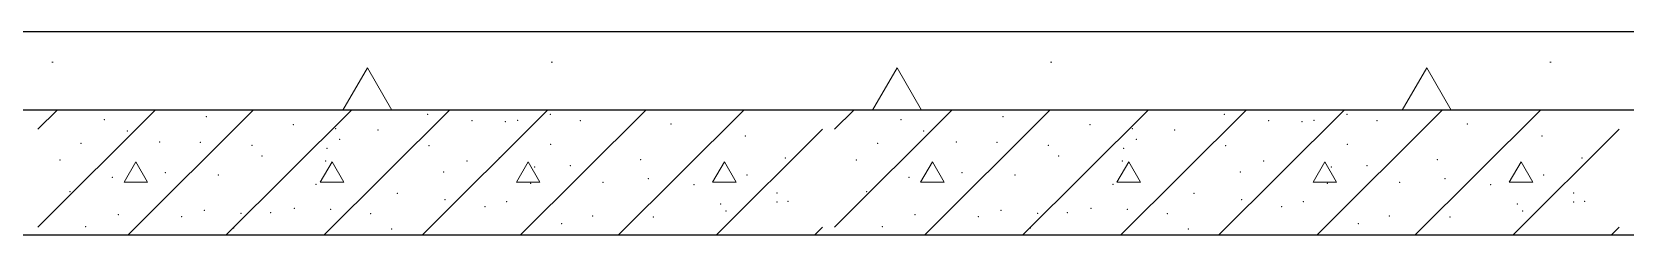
# Model space of a CAD drawing. Header units: millimetres. Extents: x 18162 to 7085488, y 72188 to 247925.
# Drawn here: x 4271646 to 4273676, y 131493 to 131753 of the extents above; entities that cross this region are included whole.
import ezdxf

# ---------------------------------------------------------------- set-up
doc = ezdxf.new("R2010")
doc.units = ezdxf.units.MM
doc.header["$MEASUREMENT"] = 0
doc.layers.add('Structural - Bearing', color=7, linetype='Continuous')

# ---------------------------------------------------------------- blocks, each defined once
blk = doc.blocks.new('*X1374', base_point=(4294986.6, 104752.7))
at = {"layer": 'Structural - Bearing', "color": 7, "linetype": 'Continuous', "lineweight": 9}
for p, q in [((4271653.8, 131628.1), (4271678.4, 131652.7)), ((4271653.8, 131503.1), (4271803.4, 131652.7)), ((4271768.4, 131492.7), (4271928.4, 131652.7)), ((4271893.4, 131492.7), (4272053.4, 131652.7)), ((4272018.4, 131492.7), (4272178.4, 131652.7)), ((4272143.4, 131492.7), (4272303.4, 131652.7)), ((4272268.4, 131492.7), (4272428.4, 131652.7)), ((4272393.4, 131492.7), (4272553.4, 131652.7)), ((4272668.9, 131628.1), (4272693.5, 131652.7)), ((4272668.9, 131503.1), (4272818.5, 131652.7)), ((4272783.5, 131492.7), (4272943.5, 131652.7)), ((4272908.5, 131492.7), (4273068.5, 131652.7)), ((4273033.5, 131492.7), (4273193.5, 131652.7)), ((4273158.5, 131492.7), (4273318.5, 131652.7)), ((4273283.5, 131492.7), (4273443.5, 131652.7)), ((4273408.5, 131492.7), (4273568.5, 131652.7)), ((4272518.4, 131492.7), (4272653.8, 131628.1)), ((4273533.5, 131492.7), (4273668.9, 131628.1)), ((4271763.7, 131560.5), (4271778.8, 131586.5)), ((4271778.8, 131586.5), (4271793.7, 131560.4)), ((4272013.7, 131560.5), (4272028.8, 131586.5)), ((4272028.8, 131586.5), (4272043.7, 131560.4)), ((4272263.7, 131560.5), (4272278.8, 131586.5)), ((4272278.8, 131586.5), (4272293.7, 131560.4)), ((4272513.7, 131560.5), (4272528.8, 131586.5)), ((4272528.8, 131586.5), (4272543.7, 131560.4)), ((4272778.8, 131560.5), (4272793.9, 131586.5)), ((4272793.9, 131586.5), (4272808.8, 131560.4)), ((4273028.8, 131560.5), (4273043.9, 131586.5)), ((4273043.9, 131586.5), (4273058.8, 131560.4)), ((4273278.8, 131560.5), (4273293.9, 131586.5)), ((4273293.9, 131586.5), (4273308.8, 131560.4)), ((4273528.8, 131560.5), (4273543.9, 131586.5)), ((4273543.9, 131586.5), (4273558.8, 131560.4)), ((4271793.7, 131560.4), (4271763.7, 131560.5)), ((4272043.7, 131560.4), (4272013.7, 131560.5)), ((4272293.7, 131560.4), (4272263.7, 131560.5)), ((4272543.7, 131560.4), (4272513.7, 131560.5)), ((4272808.8, 131560.4), (4272778.8, 131560.5)), ((4273058.8, 131560.4), (4273028.8, 131560.5)), ((4273308.8, 131560.4), (4273278.8, 131560.5)), ((4273558.8, 131560.4), (4273528.8, 131560.5)), ((4272643.4, 131492.7), (4272653.8, 131503.1)), ((4273658.5, 131492.7), (4273668.9, 131503.1))]:
    blk.add_line(p, q, dxfattribs=at)
for p in [(4271868.6, 131644.2), (4272150.5, 131647.1), (4272306.8, 131647.2), (4272883.7, 131644.2), (4273165.6, 131647.1), (4273321.9, 131647.2), (4271738.5, 131640.3), (4271767.7, 131625.8), (4271979.3, 131633.9), (4272033.3, 131628.7), (4272087.3, 131627.1), (4272207.3, 131639), (4272249.6, 131637.9), (4272265.1, 131639.5), (4272345, 131639), (4272460.5, 131634.8), (4272753.6, 131640.3), (4272782.8, 131625.8), (4272994.4, 131633.9), (4273048.4, 131628.7), (4273102.5, 131627.1), (4273222.4, 131639), (4273264.7, 131637.9), (4273280.2, 131639.5), (4273360.2, 131639), (4273475.6, 131634.8), (4271708.9, 131610.3), (4271809.2, 131611.7), (4271860.9, 131611.3), (4271926.6, 131607.4), (4272022.4, 131603.9), (4272038.3, 131615.1), (4272152.2, 131607), (4272307.5, 131608.7), (4272555.6, 131619.4), (4272724, 131610.3), (4272824.3, 131611.7), (4272876, 131611.3), (4272941.7, 131607.4), (4273037.6, 131603.9), (4273053.5, 131615.1), (4273167.4, 131607), (4273322.6, 131608.7), (4273570.7, 131619.4), (4271681.9, 131588.8), (4271939.5, 131594), (4272020.5, 131587.5), (4272200.8, 131587.5), (4272242, 131591.4), (4272332.2, 131581.7), (4272422.2, 131589.4), (4272606.5, 131591.4), (4272697, 131588.8), (4272954.6, 131594), (4273035.7, 131587.5), (4273215.9, 131587.5), (4273257.2, 131591.4), (4273347.4, 131581.7), (4273437.3, 131589.4), (4273621.6, 131591.4), (4271748.8, 131566.9), (4271816.4, 131572.7), (4271884, 131569.5), (4272099.7, 131574), (4272171.2, 131573.3), (4272287.1, 131579.8), (4272373.9, 131560.5), (4272431.8, 131564.8), (4272557.5, 131569.5), (4272763.9, 131566.9), (4272831.5, 131572.7), (4272899.2, 131569.5), (4273114.8, 131574), (4273186.3, 131573.3), (4273302.2, 131579.8), (4273389, 131560.5), (4273446.9, 131564.8), (4273572.7, 131569.5), (4271694.8, 131548.3), (4272008.5, 131557.6), (4272112, 131546.3), (4272281.9, 131559.2), (4272490.1, 131557.4), (4272595.8, 131546.8), (4272710, 131548.3), (4273023.7, 131557.6), (4273127.1, 131546.3), (4273297.1, 131559.2), (4273505.3, 131557.4), (4273610.9, 131546.8), (4271866, 131524.4), (4271912.7, 131520.5), (4271950.6, 131521.5), (4271980.6, 131527), (4272027, 131525.7), (4272078.1, 131520.2), (4272172.9, 131538.2), (4272223.6, 131529.3), (4272251.2, 131535.4), (4272524, 131532.8), (4272530.8, 131523.6), (4272595.9, 131535), (4272609.7, 131536), (4272881.1, 131524.4), (4272927.8, 131520.5), (4272965.7, 131521.5), (4272995.7, 131527), (4273042.1, 131525.7), (4273093.2, 131520.2), (4273188, 131538.2), (4273238.8, 131529.3), (4273266.4, 131535.4), (4273539.1, 131532.8), (4273546, 131523.6), (4273611, 131535), (4273624.8, 131536), (4271714.9, 131503.5), (4271756.3, 131519), (4271837.2, 131516.3), (4271903.5, 131502), (4272104.6, 131500.7), (4272321.4, 131507.3), (4272360.9, 131517.4), (4272438.1, 131515.9), (4272730, 131503.5), (4272771.5, 131519), (4272852.4, 131516.3), (4272918.6, 131502), (4273119.8, 131500.7), (4273336.6, 131507.3), (4273376, 131517.4), (4273453.3, 131515.9)]:
    blk.add_point(p, dxfattribs=at)

msp = doc.modelspace()

# ---------------------------------------------------------------- hatches: boundary and pattern name
at = {"layer": 'Structural - Bearing', "linetype": 'Continuous', "lineweight": 9}
h = msp.add_hatch(dxfattribs=at)
h.set_pattern_fill('Lightweight_Concrete_0003', style=0, pattern_type=2)
h.set_pattern_definition([(0, (4294986.6, 104752.7), (0, 1169.134), [73.125, -601.875]), (0, (4295324.1, 105337.3), (0, 1169.134), [73.125, -601.875]), (60, (4294986.6, 104752.7), (-1012.5, 584.567), [73.125, -601.875]), (60, (4295661.6, 104752.7), (-1012.5, 584.567), [73.125, -601.875]), (120, (4295059.7, 104752.7), (1012.5, 584.567), [73.125, -601.875]), (120, (4295734.7, 104752.7), (1012.5, 584.567), [73.125, -601.875]), (0, (4294986.58, 104865.2), (0, 225), [0, -225, 0, -337.5]), (45, (4295099.08, 104865.2), (-159.099, 159.099), [0, -168.75, 0, -281.25])])
h.paths.add_polyline_path([(4274013.1, 131752.7), (4267713.1, 131752.7), (4267713.1, 131652.7), (4274013.1, 131652.7)])

# ---------------------------------------------------------------- linework, layer by layer
at = {"layer": 'Structural - Bearing', "color": 7, "linetype": 'Continuous', "lineweight": 25}
for p, q in [((4274013.1, 131752.7), (4267713.1, 131752.7)), ((4274013.1, 131652.7), (4267713.1, 131652.7)), ((4274013.1, 131492.7), (4267713.1, 131492.7))]:
    msp.add_line(p, q, dxfattribs=at)

# ---------------------------------------------------------------- block references
at = {"layer": 'Structural - Bearing', "lineweight": 0}
msp.add_blockref('*X1374', (4294986.6, 104752.7), dxfattribs=at)

doc.saveas('drawing.dxf')
